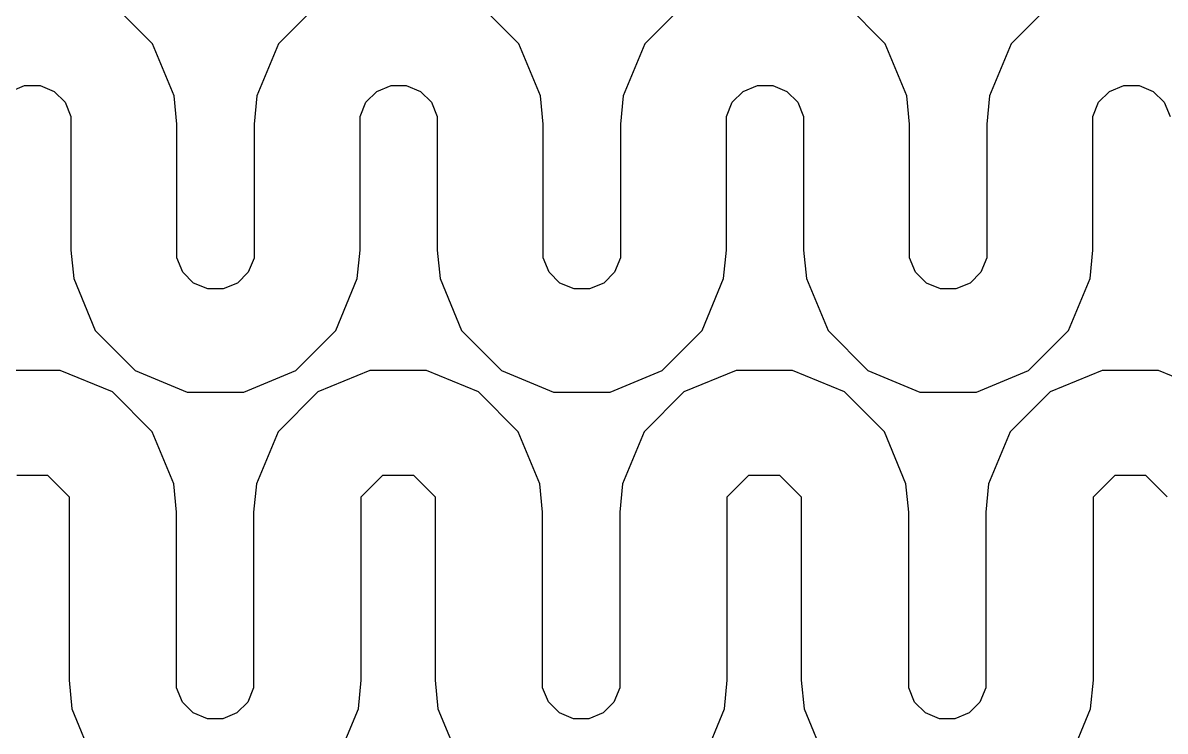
# Model space of a CAD drawing. Header units: metres. Extents: x 0 to 117, y 0 to 64.
# Drawn here: x 53.815 to 58.566, y 23.798 to 26.741 of the extents above; entities that cross this region are included whole.
import ezdxf

# ---------------------------------------------------------------- set-up
doc = ezdxf.new("R2010")
doc.units = ezdxf.units.M

msp = doc.modelspace()

# ---------------------------------------------------------------- linework, layer by layer
for points in [[(55.0441, 26.8201), (54.8782, 26.6543), (54.8782, 26.6543), (54.8782, 26.6543), (54.8782, 26.6543), (54.8782, 26.6543), (54.8782, 26.6543), (54.8782, 26.6543), (54.8782, 26.6543), (54.8782, 26.6543), (54.8782, 26.6543), (54.7883, 26.4376), (54.7883, 26.4376), (54.7883, 26.4376), (54.7883, 26.4376), (54.7883, 26.4376), (54.7883, 26.4376), (54.7883, 26.4376), (54.7883, 26.4376), (54.7769, 26.3202), (54.7769, 26.3202), (54.7769, 26.3202), (54.7769, 26.3202), (54.7769, 25.764), (54.7522, 25.7051), (54.707, 25.6598), (54.6478, 25.6355), (54.5841, 25.6355), (54.5249, 25.6598), (54.48, 25.7051), (54.4553, 25.7642), (54.4553, 26.3202), (54.4553, 26.3202), (54.4553, 26.3202), (54.4553, 26.3202), (54.4439, 26.4376), (54.4439, 26.4376), (54.4439, 26.4376), (54.4439, 26.4376), (54.4439, 26.4376), (54.4439, 26.4376), (54.4439, 26.4376), (54.4439, 26.4376), (54.354, 26.6543), (54.354, 26.6543), (54.354, 26.6543), (54.354, 26.6543), (54.354, 26.6543), (54.354, 26.6543), (54.354, 26.6543), (54.354, 26.6543), (54.354, 26.6543), (54.354, 26.6543), (54.1881, 26.8201)], [(56.5678, 26.8201), (56.402, 26.6543), (56.402, 26.6543), (56.402, 26.6543), (56.402, 26.6543), (56.402, 26.6543), (56.402, 26.6543), (56.402, 26.6543), (56.402, 26.6543), (56.402, 26.6543), (56.402, 26.6543), (56.3121, 26.4376), (56.3121, 26.4376), (56.3121, 26.4376), (56.3121, 26.4376), (56.3121, 26.4376), (56.3121, 26.4376), (56.3121, 26.4376), (56.3121, 26.4376), (56.3006, 26.3202), (56.3006, 26.3202), (56.3006, 26.3202), (56.3006, 26.3202), (56.3006, 25.7642), (56.2762, 25.7051), (56.2308, 25.6598), (56.1718, 25.6355), (56.1078, 25.6355), (56.0489, 25.6598), (56.0037, 25.7051), (55.9791, 25.7642), (55.9791, 26.3202), (55.9791, 26.3202), (55.9791, 26.3202), (55.9791, 26.3202), (55.9676, 26.4376), (55.9676, 26.4376), (55.9676, 26.4376), (55.9676, 26.4376), (55.9676, 26.4376), (55.9676, 26.4376), (55.9676, 26.4376), (55.9676, 26.4376), (55.8777, 26.6543), (55.8777, 26.6543), (55.8777, 26.6543), (55.8777, 26.6543), (55.8777, 26.6543), (55.8777, 26.6543), (55.8777, 26.6543), (55.8777, 26.6543), (55.8777, 26.6543), (55.8777, 26.6543), (55.7119, 26.8201)], [(58.0916, 26.8201), (57.9257, 26.6543), (57.9257, 26.6543), (57.9257, 26.6543), (57.9257, 26.6543), (57.9257, 26.6543), (57.9257, 26.6543), (57.9257, 26.6543), (57.9257, 26.6543), (57.9257, 26.6543), (57.9257, 26.6543), (57.8358, 26.4376), (57.8358, 26.4376), (57.8358, 26.4376), (57.8358, 26.4376), (57.8358, 26.4376), (57.8358, 26.4376), (57.8358, 26.4376), (57.8358, 26.4376), (57.8244, 26.3202), (57.8244, 26.3202), (57.8244, 26.3202), (57.8244, 26.3202), (57.8244, 25.7642), (57.8, 25.7051), (57.7548, 25.6598), (57.6956, 25.6355), (57.6316, 25.6355), (57.5727, 25.6598), (57.5274, 25.7051), (57.5028, 25.7642), (57.5028, 26.3202), (57.5028, 26.3202), (57.5028, 26.3202), (57.5028, 26.3202), (57.4914, 26.4376), (57.4914, 26.4376), (57.4914, 26.4376), (57.4914, 26.4376), (57.4914, 26.4376), (57.4914, 26.4376), (57.4914, 26.4376), (57.4914, 26.4376), (57.4017, 26.6543), (57.4017, 26.6543), (57.4017, 26.6543), (57.4017, 26.6543), (57.4017, 26.6543), (57.4017, 26.6543), (57.4017, 26.6543), (57.4017, 26.6543), (57.4017, 26.6543), (57.4017, 26.6543), (57.2359, 26.8201)], [(53.7632, 26.4566), (53.8223, 26.481), (53.8864, 26.481), (53.9453, 26.4566), (53.9905, 26.4114), (54.0149, 26.3522), (54.0149, 25.7962), (54.0149, 25.7962), (54.0149, 25.7962), (54.0149, 25.7962), (54.0266, 25.6789), (54.0266, 25.6789), (54.0266, 25.6789), (54.0266, 25.6789), (54.0266, 25.6789), (54.0266, 25.6789), (54.0266, 25.6789), (54.0266, 25.6789), (54.1162, 25.4622), (54.1162, 25.4622), (54.1162, 25.4622), (54.1162, 25.4622), (54.1162, 25.4622), (54.1162, 25.4622), (54.1162, 25.4622), (54.1162, 25.4622), (54.1162, 25.4622), (54.1162, 25.4622), (54.2821, 25.2964), (54.2821, 25.2964), (54.2821, 25.2964), (54.2821, 25.2964), (54.2821, 25.2964), (54.2821, 25.2964), (54.2821, 25.2964), (54.2821, 25.2964), (54.2821, 25.2964), (54.2821, 25.2964), (54.4987, 25.2064), (54.4987, 25.2064), (54.4987, 25.2064), (54.4987, 25.2064), (54.4987, 25.2064), (54.4987, 25.2064), (54.4987, 25.2064), (54.4987, 25.2064), (54.4987, 25.2064), (54.4987, 25.2064), (54.7334, 25.2064), (54.7334, 25.2064), (54.7334, 25.2064), (54.7334, 25.2064), (54.7334, 25.2064), (54.7334, 25.2064), (54.7334, 25.2064), (54.7334, 25.2064), (54.7334, 25.2064), (54.7334, 25.2064), (54.9501, 25.2964), (54.9501, 25.2964), (54.9501, 25.2964), (54.9501, 25.2964), (54.9501, 25.2964), (54.9501, 25.2964), (54.9501, 25.2964), (54.9501, 25.2964), (54.9501, 25.2964), (54.9501, 25.2964), (55.116, 25.4622), (55.116, 25.4622), (55.116, 25.4622), (55.116, 25.4622), (55.116, 25.4622), (55.116, 25.4622), (55.116, 25.4622), (55.116, 25.4622), (55.116, 25.4622), (55.116, 25.4622), (55.2056, 25.6789), (55.2056, 25.6789), (55.2056, 25.6789), (55.2056, 25.6789), (55.2056, 25.6789), (55.2056, 25.6789), (55.2056, 25.6789), (55.2056, 25.6789), (55.2173, 25.7962), (55.2173, 25.7962), (55.2173, 25.7962), (55.2173, 25.7962), (55.2173, 26.3522), (55.2417, 26.4114), (55.2869, 26.4566), (55.3461, 26.481), (55.4098, 26.481), (55.469, 26.4566), (55.5142, 26.4114), (55.5386, 26.3522), (55.5386, 25.7962), (55.5386, 25.7962), (55.5386, 25.7962), (55.5386, 25.7962), (55.5503, 25.6789), (55.5503, 25.6789), (55.5503, 25.6789), (55.5503, 25.6789), (55.5503, 25.6789), (55.5503, 25.6789), (55.5503, 25.6789), (55.5503, 25.6789), (55.64, 25.4622), (55.64, 25.4622), (55.64, 25.4622), (55.64, 25.4622), (55.64, 25.4622), (55.64, 25.4622), (55.64, 25.4622), (55.64, 25.4622), (55.64, 25.4622), (55.64, 25.4622), (55.8058, 25.2964), (55.8058, 25.2964), (55.8058, 25.2964), (55.8058, 25.2964), (55.8058, 25.2964), (55.8058, 25.2964), (55.8058, 25.2964), (55.8058, 25.2964), (55.8058, 25.2964), (55.8058, 25.2964), (56.0225, 25.2064), (56.0225, 25.2064), (56.0225, 25.2064), (56.0225, 25.2064), (56.0225, 25.2064), (56.0225, 25.2064), (56.0225, 25.2064), (56.0225, 25.2064), (56.0225, 25.2064), (56.0225, 25.2064), (56.2572, 25.2064), (56.2572, 25.2064), (56.2572, 25.2064), (56.2572, 25.2064), (56.2572, 25.2064), (56.2572, 25.2064), (56.2572, 25.2064), (56.2572, 25.2064), (56.2572, 25.2064), (56.2572, 25.2064), (56.4739, 25.2964), (56.4739, 25.2964), (56.4739, 25.2964), (56.4739, 25.2964), (56.4739, 25.2964), (56.4739, 25.2964), (56.4739, 25.2964), (56.4739, 25.2964), (56.4739, 25.2964), (56.4739, 25.2964), (56.6397, 25.4622), (56.6397, 25.4622), (56.6397, 25.4622), (56.6397, 25.4622), (56.6397, 25.4622), (56.6397, 25.4622), (56.6397, 25.4622), (56.6397, 25.4622), (56.6397, 25.4622), (56.6397, 25.4622), (56.7294, 25.6789), (56.7294, 25.6789), (56.7294, 25.6789), (56.7294, 25.6789), (56.7294, 25.6789), (56.7294, 25.6789), (56.7294, 25.6789), (56.7294, 25.6789), (56.7411, 25.7962), (56.7411, 25.7962), (56.7411, 25.7962), (56.7411, 25.7962), (56.7411, 26.3525), (56.7657, 26.4114), (56.8109, 26.4566), (56.8698, 26.481), (56.9338, 26.481), (56.9928, 26.4566), (57.038, 26.4114), (57.0624, 26.3522), (57.0624, 25.7962), (57.0624, 25.7962), (57.0624, 25.7962), (57.0624, 25.7962), (57.0741, 25.6789), (57.0741, 25.6789), (57.0741, 25.6789), (57.0741, 25.6789), (57.0741, 25.6789), (57.0741, 25.6789), (57.0741, 25.6789), (57.0741, 25.6789), (57.1637, 25.4622), (57.1637, 25.4622), (57.1637, 25.4622), (57.1637, 25.4622), (57.1637, 25.4622), (57.1637, 25.4622), (57.1637, 25.4622), (57.1637, 25.4622), (57.1637, 25.4622), (57.1637, 25.4622), (57.3296, 25.2964), (57.3296, 25.2964), (57.3296, 25.2964), (57.3296, 25.2964), (57.3296, 25.2964), (57.3296, 25.2964), (57.3296, 25.2964), (57.3296, 25.2964), (57.3296, 25.2964), (57.3296, 25.2964), (57.5462, 25.2064), (57.5462, 25.2064), (57.5462, 25.2064), (57.5462, 25.2064), (57.5462, 25.2064), (57.5462, 25.2064), (57.5462, 25.2064), (57.5462, 25.2064), (57.5462, 25.2064), (57.5462, 25.2064), (57.7809, 25.2064), (57.7809, 25.2064), (57.7809, 25.2064), (57.7809, 25.2064), (57.7809, 25.2064), (57.7809, 25.2064), (57.7809, 25.2064), (57.7809, 25.2064), (57.7809, 25.2064), (57.7809, 25.2064), (57.9976, 25.2964), (57.9976, 25.2964), (57.9976, 25.2964), (57.9976, 25.2964), (57.9976, 25.2964), (57.9976, 25.2964), (57.9976, 25.2964), (57.9976, 25.2964), (57.9976, 25.2964), (57.9976, 25.2964), (58.1635, 25.4622), (58.1635, 25.4622), (58.1635, 25.4622), (58.1635, 25.4622), (58.1635, 25.4622), (58.1635, 25.4622), (58.1635, 25.4622), (58.1635, 25.4622), (58.1635, 25.4622), (58.1635, 25.4622), (58.2534, 25.6789), (58.2534, 25.6789), (58.2534, 25.6789), (58.2534, 25.6789), (58.2534, 25.6789), (58.2534, 25.6789), (58.2534, 25.6789), (58.2534, 25.6789), (58.2648, 25.7962), (58.2648, 25.7962), (58.2648, 25.7962), (58.2648, 25.7962), (58.2648, 26.3522), (58.2892, 26.4114), (58.3344, 26.4566), (58.3936, 26.481), (58.4576, 26.481), (58.5165, 26.4566), (58.5617, 26.4114), (58.5864, 26.3522)], [(58.7548, 25.2072), (58.5384, 25.2969), (58.5384, 25.2969), (58.5384, 25.2969), (58.5384, 25.2969), (58.5384, 25.2969), (58.5384, 25.2969), (58.5384, 25.2969), (58.5384, 25.2969), (58.5384, 25.2969), (58.5384, 25.2969), (58.3039, 25.2969), (58.3039, 25.2969), (58.3039, 25.2969), (58.3039, 25.2969), (58.3039, 25.2969), (58.3039, 25.2969), (58.3039, 25.2969), (58.3039, 25.2969), (58.3039, 25.2969), (58.3039, 25.2969), (58.0873, 25.2072), (58.0873, 25.2072), (58.0873, 25.2072), (58.0873, 25.2072), (58.0873, 25.2072), (58.0873, 25.2072), (58.0873, 25.2072), (58.0873, 25.2072), (58.0873, 25.2072), (58.0873, 25.2072), (57.9214, 25.0416), (57.9214, 25.0416), (57.9214, 25.0416), (57.9214, 25.0416), (57.9214, 25.0416), (57.9214, 25.0416), (57.9214, 25.0416), (57.9214, 25.0416), (57.9214, 25.0416), (57.9214, 25.0416), (57.8317, 24.8249), (57.8317, 24.8249), (57.8317, 24.8249), (57.8317, 24.8249), (57.8317, 24.8249), (57.8317, 24.8249), (57.8317, 24.8249), (57.8317, 24.8249), (57.82, 24.7076), (57.82, 24.7076), (57.82, 24.7076), (57.82, 24.7076), (57.82, 23.9773), (57.7957, 23.9184), (57.7507, 23.8735), (57.6918, 23.8491), (57.6278, 23.8491), (57.5688, 23.8735), (57.5239, 23.9184), (57.4995, 23.9773), (57.4995, 24.7076), (57.4995, 24.7076), (57.4995, 24.7076), (57.4995, 24.7076), (57.4878, 24.8249), (57.4878, 24.8249), (57.4878, 24.8249), (57.4878, 24.8249), (57.4878, 24.8249), (57.4878, 24.8249), (57.4878, 24.8249), (57.4878, 24.8249), (57.3982, 25.0416), (57.3982, 25.0416), (57.3982, 25.0416), (57.3982, 25.0416), (57.3982, 25.0416), (57.3982, 25.0416), (57.3982, 25.0416), (57.3982, 25.0416), (57.3982, 25.0416), (57.3982, 25.0416), (57.2323, 25.2072), (57.2323, 25.2072), (57.2323, 25.2072), (57.2323, 25.2072), (57.2323, 25.2072), (57.2323, 25.2072), (57.2323, 25.2072), (57.2323, 25.2072), (57.2323, 25.2072), (57.2323, 25.2072), (57.0156, 25.2969), (57.0156, 25.2969), (57.0156, 25.2969), (57.0156, 25.2969), (57.0156, 25.2969), (57.0156, 25.2969), (57.0156, 25.2969), (57.0156, 25.2969), (57.0156, 25.2969), (57.0156, 25.2969), (56.7812, 25.2969), (56.7812, 25.2969), (56.7812, 25.2969), (56.7812, 25.2969), (56.7812, 25.2969), (56.7812, 25.2969), (56.7812, 25.2969), (56.7812, 25.2969), (56.7812, 25.2969), (56.7812, 25.2969), (56.5645, 25.2072), (56.5645, 25.2072), (56.5645, 25.2072), (56.5645, 25.2072), (56.5645, 25.2072), (56.5645, 25.2072), (56.5645, 25.2072), (56.5645, 25.2072), (56.5645, 25.2072), (56.5645, 25.2072), (56.3989, 25.0416), (56.3989, 25.0416), (56.3989, 25.0416), (56.3989, 25.0416), (56.3989, 25.0416), (56.3989, 25.0416), (56.3989, 25.0416), (56.3989, 25.0416), (56.3989, 25.0416), (56.3989, 25.0416), (56.309, 24.8249), (56.309, 24.8249), (56.309, 24.8249), (56.309, 24.8249), (56.309, 24.8249), (56.309, 24.8249), (56.309, 24.8249), (56.309, 24.8249), (56.2976, 24.7076), (56.2976, 24.7076), (56.2976, 24.7076), (56.2976, 24.7076), (56.2976, 23.9773), (56.2729, 23.9184), (56.228, 23.8732), (56.1691, 23.8488), (56.105, 23.8491), (56.0464, 23.8735), (56.0012, 23.9187), (55.9768, 23.9773), (55.9768, 24.7076), (55.9768, 24.7076), (55.9768, 24.7076), (55.9768, 24.7076), (55.9653, 24.8249), (55.9653, 24.8249), (55.9653, 24.8249), (55.9653, 24.8249), (55.9653, 24.8249), (55.9653, 24.8249), (55.9653, 24.8249), (55.9653, 24.8249), (55.8754, 25.0416), (55.8754, 25.0416), (55.8754, 25.0416), (55.8754, 25.0416), (55.8754, 25.0416), (55.8754, 25.0416), (55.8754, 25.0416), (55.8754, 25.0416), (55.8754, 25.0416), (55.8754, 25.0416), (55.7098, 25.2072), (55.7098, 25.2072), (55.7098, 25.2072), (55.7098, 25.2072), (55.7098, 25.2072), (55.7098, 25.2072), (55.7098, 25.2072), (55.7098, 25.2072), (55.7098, 25.2072), (55.7098, 25.2072), (55.4932, 25.2969), (55.4932, 25.2969), (55.4932, 25.2969), (55.4932, 25.2969), (55.4932, 25.2969), (55.4932, 25.2969), (55.4932, 25.2969), (55.4932, 25.2969), (55.4932, 25.2969), (55.4932, 25.2969), (55.2587, 25.2969), (55.2587, 25.2969), (55.2587, 25.2969), (55.2587, 25.2969), (55.2587, 25.2969), (55.2587, 25.2969), (55.2587, 25.2969), (55.2587, 25.2969), (55.2587, 25.2969), (55.2587, 25.2969), (55.0421, 25.2072), (55.0421, 25.2072), (55.0421, 25.2072), (55.0421, 25.2072), (55.0421, 25.2072), (55.0421, 25.2072), (55.0421, 25.2072), (55.0421, 25.2072), (55.0421, 25.2072), (55.0421, 25.2072), (54.8762, 25.0416), (54.8762, 25.0416), (54.8762, 25.0416), (54.8762, 25.0416), (54.8762, 25.0416), (54.8762, 25.0416), (54.8762, 25.0416), (54.8762, 25.0416), (54.8762, 25.0416), (54.8762, 25.0416), (54.7865, 24.8249), (54.7865, 24.8249), (54.7865, 24.8249), (54.7865, 24.8249), (54.7865, 24.8249), (54.7865, 24.8249), (54.7865, 24.8249), (54.7865, 24.8249), (54.7748, 24.7076), (54.7748, 24.7076), (54.7748, 24.7076), (54.7748, 24.7076), (54.7748, 23.9773), (54.7505, 23.9184), (54.7055, 23.8735), (54.6466, 23.8491), (54.5826, 23.8491), (54.5236, 23.8735), (54.4787, 23.9184), (54.4543, 23.9773), (54.4543, 24.7076), (54.4543, 24.7076), (54.4543, 24.7076), (54.4543, 24.7076), (54.4426, 24.8249), (54.4426, 24.8249), (54.4426, 24.8249), (54.4426, 24.8249), (54.4426, 24.8249), (54.4426, 24.8249), (54.4426, 24.8249), (54.4426, 24.8249), (54.353, 25.0416), (54.353, 25.0416), (54.353, 25.0416), (54.353, 25.0416), (54.353, 25.0416), (54.353, 25.0416), (54.353, 25.0416), (54.353, 25.0416), (54.353, 25.0416), (54.353, 25.0416), (54.1871, 25.2072), (54.1871, 25.2072), (54.1871, 25.2072), (54.1871, 25.2072), (54.1871, 25.2072), (54.1871, 25.2072), (54.1871, 25.2072), (54.1871, 25.2072), (54.1871, 25.2072), (54.1871, 25.2072), (53.9704, 25.2969), (53.9704, 25.2969), (53.9704, 25.2969), (53.9704, 25.2969), (53.9704, 25.2969), (53.9704, 25.2969), (53.9704, 25.2969), (53.9704, 25.2969), (53.9704, 25.2969), (53.9704, 25.2969), (53.736, 25.2969)], [(53.7896, 24.8613), (53.9168, 24.8613), (54.007, 24.7713), (54.007, 24.0093), (54.007, 24.0093), (54.007, 24.0093), (54.007, 24.0093), (54.0187, 23.8907), (54.0187, 23.8907), (54.0187, 23.8907), (54.0187, 23.8907), (54.0187, 23.8907), (54.0187, 23.8907), (54.0187, 23.8907), (54.0187, 23.8907), (54.1094, 23.6718)], [(55.1198, 23.6718), (55.2105, 23.8907), (55.2105, 23.8907), (55.2105, 23.8907), (55.2105, 23.8907), (55.2105, 23.8907), (55.2105, 23.8907), (55.2105, 23.8907), (55.2105, 23.8907), (55.2221, 24.0093), (55.2221, 24.0093), (55.2221, 24.0093), (55.2221, 24.0093), (55.2221, 24.7713), (55.3123, 24.8613), (55.4396, 24.8613), (55.5295, 24.7713), (55.5295, 24.0093), (55.5295, 24.0093), (55.5295, 24.0093), (55.5295, 24.0093), (55.5412, 23.8907), (55.5412, 23.8907), (55.5412, 23.8907), (55.5412, 23.8907), (55.5412, 23.8907), (55.5412, 23.8907), (55.5412, 23.8907), (55.5412, 23.8907), (55.6318, 23.6718)], [(56.6425, 23.6718), (56.7332, 23.8907), (56.7332, 23.8907), (56.7332, 23.8907), (56.7332, 23.8907), (56.7332, 23.8907), (56.7332, 23.8907), (56.7332, 23.8907), (56.7332, 23.8907), (56.7449, 24.0093), (56.7449, 24.0093), (56.7449, 24.0093), (56.7449, 24.0093), (56.7449, 24.7713), (56.8348, 24.8613), (56.962, 24.8613), (57.0522, 24.7713), (57.0522, 24.0093), (57.0522, 24.0093), (57.0522, 24.0093), (57.0522, 24.0093), (57.0639, 23.8907), (57.0639, 23.8907), (57.0639, 23.8907), (57.0639, 23.8907), (57.0639, 23.8907), (57.0639, 23.8907), (57.0639, 23.8907), (57.0639, 23.8907), (57.1546, 23.6718)], [(58.165, 23.6718), (58.2557, 23.8907), (58.2557, 23.8907), (58.2557, 23.8907), (58.2557, 23.8907), (58.2557, 23.8907), (58.2557, 23.8907), (58.2557, 23.8907), (58.2557, 23.8907), (58.2673, 24.0093), (58.2673, 24.0093), (58.2673, 24.0093), (58.2673, 24.0093), (58.2673, 24.7713), (58.3575, 24.8613), (58.4848, 24.8613), (58.5747, 24.7713)]]:
    msp.add_lwpolyline(points)

doc.saveas('drawing.dxf')
